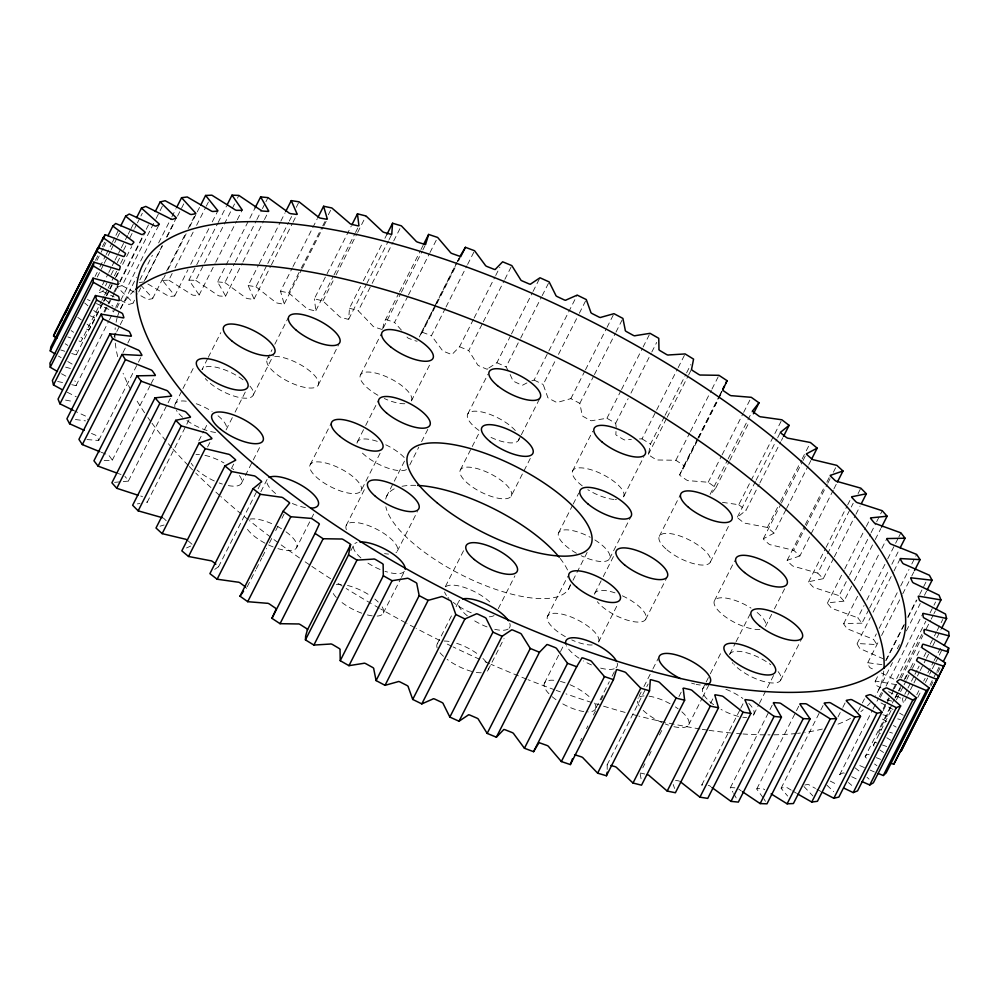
<?xml version="1.0" encoding="UTF-8"?>
<svg xmlns="http://www.w3.org/2000/svg" width="999" height="999" viewBox="0 0 999 999"><rect width="100%" height="100%" fill="white"/><g stroke="black" fill="none" stroke-linecap="round" stroke-linejoin="round"><path stroke-width="0.75" stroke-dasharray="5 3.75" d="M616.008 431.456L615.871 434.128A1.998 0.724 26.9 0 0 616.945 435.601L623.289 439.373A1.998 0.724 26.9 0 0 625.636 439.91L631.368 439.373M664.372 416.67L650.474 444.068L648.526 453.983A1.998 0.724 26.9 0 0 649.4 455.407L655.506 459.315A1.998 0.724 26.9 0 0 657.941 459.99L675.861 460.264L683.965 465.621L679.894 474.513A1.998 0.724 26.9 0 0 680.544 475.874L686.375 479.882A1.998 0.724 26.9 0 0 688.873 480.681L708.191 482.267L715.883 487.762L710.589 494.617M360.589 286.263L349.475 308.192L348.713 318.631A1.998 0.724 26.9 0 1 347.577 319.168L341.183 317.407A1.998 0.724 26.9 0 1 338.861 315.946L322.902 300.924L314.36 298.776L351.211 226.161M382.654 328.846L384.003 322.615L398.751 293.356M71.716 353.484L74.475 354.37A1.998 0.724 26.9 0 0 76.448 354.495L77.123 351.823A1.998 0.724 26.9 0 0 75.512 350.262M891.27 706.156L878.783 732.13A1.998 0.724 26.9 0 0 880.394 733.691M95.467 260.339L98.239 254.857M102.41 246.641L105.195 241.159M96.94 260.477L100.412 253.634M101.111 252.26L103.197 248.152M103.884 246.778L105.969 242.67M95.055 276.473L97.14 272.365M99.912 266.883L105.482 255.919M106.169 254.545L111.738 243.594M112.425 242.22L115.21 236.738M115.909 235.364L118.681 229.882M97.278 277.06L103.534 264.723M104.221 263.349L110.477 251.024M111.176 249.65L113.961 244.168M114.648 242.807L116.733 238.686M117.432 237.325L119.518 233.204M101.823 286.214L98.339 293.069L102.685 291.371L104.77 287.262M102.51 284.84L108.079 273.888M108.766 272.515L111.551 267.033M112.25 265.659L114.336 261.551M115.022 260.177L117.807 254.708M118.506 253.334L120.592 249.226M121.279 247.852L124.763 240.996M125.449 239.635L127.535 235.514M128.234 234.153L130.32 230.045M131.019 228.671L134.49 221.815M105.457 285.889L106.856 283.154M111.026 274.925L113.799 269.443M117.283 262.6L120.055 257.118M123.539 250.262L126.311 244.78M129.795 237.937L133.966 229.708M134.653 228.346L136.738 224.226M137.437 222.864L140.222 217.382M140.909 216.009L142.308 213.274M79.033 340.971A1.998 0.724 26.9 0 0 81.144 341.233L101.174 301.86M101.861 300.487L103.946 296.378M104.645 295.005L107.43 289.523M108.117 288.149L113.686 277.198M114.373 275.824L117.158 270.342M120.629 263.486L124.113 256.643M76.448 354.495L102.872 302.435M103.559 301.061L105.644 296.953M106.344 295.579L109.128 290.097M109.815 288.723L111.9 284.615M115.385 277.772L119.555 269.543M86.626 329.108A1.998 0.724 26.9 0 0 88.861 329.495L90.684 327.422L103.197 302.759M103.896 301.386L105.981 297.277M106.681 295.904L109.453 290.422M110.152 289.061L112.238 284.94M116.408 276.723L118.494 272.615M122.665 264.398L131.706 246.578M104.008 311.638L107.492 304.795M108.179 303.421L109.578 300.674M113.749 292.457L117.919 284.24M120.554 300.237L126.935 303.521A1.998 0.724 26.9 0 0 129.42 304.295L132.879 303.221A1.998 0.724 26.9 0 0 132.255 301.86L117.033 286.888L119.118 282.779M119.818 281.406L142.757 236.201M146.229 229.345L149.713 222.49M104.708 312.15L108.179 305.294M108.879 303.921L111.663 298.439M112.35 297.078L114.435 292.957M115.135 291.596L119.306 283.366M119.992 282.005L145.017 232.68M117.033 286.888L122.065 285.664L155.432 219.905M156.119 218.531L162.375 206.194M76.074 385.527L108.916 320.791M109.44 319.755L115.172 308.466M115.697 307.43L119.181 300.574M116.895 307.842L159.303 224.263M120.417 309.028L136.401 277.51M139.86 279.92L152.372 255.257M158.629 242.919L171.141 218.257M171.84 216.895L176.011 208.666M114.011 336.988L116.096 332.879M116.796 331.518L119.58 326.036M120.267 324.663L123.751 317.807M133.142 302.934L134.528 300.187M138.699 291.97L140.784 287.862M144.256 281.006L162.338 245.379M166.496 237.163L176.236 217.982M145.542 279.183L162.225 246.291M167.095 236.701L174.738 221.628M177.522 216.146L183.779 203.821M123.002 352.547L127.173 344.33M127.86 342.957L129.945 338.848M152.697 298.476L163.811 276.548M166.596 271.066L185.364 234.078M188.149 228.596L195.792 213.524M147.864 283.978L167.333 295.429A1.998 0.724 26.9 0 0 169.892 296.428L174.313 296.066A1.998 0.724 26.9 0 0 174.138 294.867L162.5 280.394L165.285 274.925M168.057 269.443L186.139 233.816M189.61 226.96L196.566 213.262M197.253 211.888L200.037 206.406M162.5 280.394L168.781 280.145L172.265 273.301M175.037 267.819L193.806 230.819M196.591 225.337L205.632 207.53M206.318 206.156L208.404 202.048M98.801 440.272L137.725 363.549M138.424 362.175L141.209 356.693M174.725 295.866L187.937 269.83M190.709 264.348L209.478 227.36M212.263 221.878L217.819 210.914M168.781 280.145L191.159 294.181A1.998 0.724 26.9 0 0 193.731 295.279L198.576 295.279A1.998 0.724 26.9 0 0 198.626 294.181L188.923 280.132L217.42 223.951M218.119 222.577L226.461 206.144M188.923 280.132L195.767 280.369L234.703 203.646M237.475 198.164L238.873 195.417M112.25 460.264L150.474 384.902M151.174 383.541L155.345 375.312M199.063 295.13L215.047 263.624M215.747 262.25L236.601 221.141M237.3 219.78L242.158 210.19M195.767 280.369L217.17 294.83A1.998 0.724 26.9 0 0 219.73 296.016L224.975 296.378A1.998 0.724 26.9 0 0 225.25 295.379L217.545 281.855L255.082 207.867M217.545 281.855L224.9 282.58L234.64 263.399M235.327 262.025L256.181 220.929M256.88 219.555L261.75 209.965M262.437 208.591L265.222 203.109M265.921 201.748L268.007 197.627M128.471 480.881L167.395 404.145M168.094 402.784L171.566 395.929M225.524 296.278L242.208 263.399M242.907 262.025L263.761 220.916M264.448 219.555L268.619 211.326M175.312 403.646L182.268 389.947M182.954 388.574L194.78 365.284M207.592 358.666L202.035 369.63A28.584 10.29 26.9 0 1 218.868 367.919A28.584 10.29 26.9 0 1 244.792 381.181M208.292 357.292L220.804 332.63M224.9 282.58L245.167 297.352A1.998 0.724 26.9 0 0 247.69 298.626L253.296 299.35A1.998 0.724 26.9 0 0 253.783 298.451L248.152 285.552L258.579 265.01M259.278 263.636L280.132 222.527M280.831 221.154L285.002 212.937M248.152 285.552L255.956 286.775L267.083 264.847M267.782 263.474L288.636 222.365M289.323 221.004L292.108 215.522M296.278 207.305L299.063 201.823M147.19 502.285L190.459 417.008M254.096 298.976L270.779 266.084M271.466 264.723L292.32 223.614M293.019 222.24L297.19 214.023M198.838 440.859L203.709 431.268M204.395 429.895L207.18 424.413M255.956 286.775L274.925 301.735A1.998 0.724 26.9 0 0 277.41 303.084L283.316 304.158A1.998 0.724 26.9 0 0 284.028 303.384L280.507 291.209L292.332 267.919M293.019 266.546L317.345 218.594M207.605 446.978L211.776 438.761M280.507 291.209L288.711 292.894L300.524 269.605M301.223 268.232L322.078 227.135M322.777 225.762L324.862 221.653M328.334 214.797L331.805 207.942M284.253 303.871L301.636 269.618M302.335 268.256L323.189 227.148M323.876 225.774L327.36 218.931M232.317 417.632L226.061 429.97A28.584 10.29 26.9 0 0 216.271 414.398M235.09 412.15L246.915 388.861M267.158 359.328L272.028 349.737M274.8 344.255L288.012 318.219M253.222 395.08L273.376 355.344M231.443 468.543L234.228 463.061M315.896 310.589L333.279 276.336M333.978 274.975L354.832 233.866M355.519 232.492L359.003 225.649M322.902 300.924L335.414 276.261M336.101 274.887L356.955 233.778M357.654 232.417L365.996 215.971M241.408 483.329L260.177 446.341M363.374 280.781L382.142 243.793M384.915 238.311L387 234.203M218.531 566.808L260.24 484.602M260.864 491.72L267.12 479.395A28.584 10.29 26.9 0 0 276.423 494.18M348.776 319.068L366.158 284.815M366.845 283.454L388.399 240.971M389.098 239.598L391.87 234.128M318.206 385.065L338.374 345.329M382.155 329.395A1.998 0.724 26.9 0 1 381.331 329.245L374.75 327.173A1.998 0.724 26.9 0 1 372.54 325.649L358.266 310.789L371.478 284.752M372.165 283.379L393.019 242.27M393.718 240.909L401.361 225.836M247.203 586.788L255.544 570.342M256.243 568.968L261.8 558.016M262.5 556.643L266.671 548.426M269.455 542.944L272.927 536.088M275.712 530.606L279.183 523.763M281.968 518.281L284.053 514.16M310.252 464.547L331.106 423.451M399.45 291.983L420.304 250.874M421.004 249.5L423.089 245.392M383.329 327.884L400.711 293.619M401.398 292.257L422.252 251.149M422.952 249.775L425.037 245.667M360.489 374.875L381.343 333.766M401.398 330.12L394.543 322.402L407.754 296.366M408.454 294.992L429.308 253.896M429.995 252.522L437.649 237.45M277.922 548.601A28.584 10.29 26.9 0 0 296.628 547.614L314.011 513.361M357.33 441.933L364.972 426.86M365.671 425.499L378.184 400.836M435.314 304.957L420.017 335.102L422.327 332.267L436.238 304.87M436.001 303.584L456.855 262.475M457.554 261.114L458.941 258.366M419.305 336.938L456.843 262.937M457.542 261.576L460.314 256.094M436.925 303.496L455.694 266.508M458.479 261.026L459.865 258.279M473.439 319.355L459.54 346.753L452.447 354.033A1.998 0.724 26.9 0 1 450.761 354.17L443.993 351.498A1.998 0.724 26.9 0 1 442.033 349.937L431.456 335.689L445.367 308.291M446.053 306.918L466.908 265.809M467.607 264.448L474.562 250.737M360.989 490.896A28.584 10.29 26.9 0 0 327.547 463.486A28.584 10.29 26.9 0 0 318.331 478.796A28.584 10.29 26.9 0 0 360.989 490.896L381.843 449.787M346.253 525.374L365.709 487.012M411.401 400.911L430.169 363.911M350.924 550.536L353.696 545.067M474.138 317.982L494.992 276.873M495.691 275.512L499.862 267.282M386.376 496.815L404.807 460.502M409.752 464.972L418.793 447.152M421.578 441.67L428.521 427.972M487.762 368.831A1.998 0.724 26.9 0 1 485.914 368.818L479.133 365.896A1.998 0.724 26.9 0 1 477.322 364.323L468.731 350.549L482.629 323.152M483.329 321.778L504.183 280.669M504.87 279.308L511.825 265.597M397.29 551.148L417.445 511.413M467.832 413.886L487.999 374.15M488.836 368.007L496.89 362.724L510.789 335.327M511.488 333.953L532.342 292.844M533.029 291.471L539.984 277.772M508.216 370.592L506.068 366.87L519.967 339.46M520.666 338.099L541.52 296.99M542.207 295.617L549.163 281.918M383.341 612.986L400.724 578.733M401.411 577.36L404.895 570.504A28.584 10.29 26.9 0 1 384.927 571.278M460.414 469.805L471.54 447.877M472.24 446.516L479.183 432.817M531.843 380.806L534.09 380.057L577.185 295.105M616.233 427.447L615.671 423.264L606.93 418.281L592.207 420.616A1.998 0.724 26.9 0 1 589.959 420.204L583.428 416.608A1.998 0.724 26.9 0 1 582.155 415.084L579.82 403.371L570.866 398.626L557.917 402.247A1.998 0.724 26.9 0 1 555.781 401.973L549.125 398.576A1.998 0.724 26.9 0 1 547.652 397.015L543.194 384.515L555.706 359.852M558.478 354.37L578.646 314.635M579.333 313.274L586.288 299.563M518.581 440.197L520.666 436.088M521.366 434.715L539.435 399.088M445.442 586.438L464.21 549.438M511.151 496.141A28.584 10.29 26.9 0 0 477.709 468.743A28.584 10.29 26.9 0 0 468.494 484.04A28.584 10.29 26.9 0 0 511.151 496.141L531.306 456.418M437.312 643.756L452.609 613.611M456.081 606.755L458.866 601.273M570.866 398.626L584.765 371.216M585.464 369.855L606.318 328.746M607.017 327.372L613.96 313.674M579.82 403.371L593.718 375.961M594.417 374.588L615.272 333.491M615.958 332.118L622.914 318.419M498.264 608.666L514.947 575.786M572.564 470.966L592.719 431.231M606.93 418.281L620.841 390.871M621.528 389.51L642.382 348.401M643.081 347.028L650.037 333.329M488.061 670.067L504.058 638.548M558.616 532.804L572.514 505.394M573.214 504.033L578.771 493.069M615.671 423.264L628.184 398.601M630.956 393.119L651.123 353.384M651.81 352.023L656.68 342.432M547.539 616.246L567.694 576.51M639.472 438.911L642.02 438.873L655.918 411.476M656.618 410.102L677.472 369.006M678.171 367.632L685.114 353.933M568.481 589.198L572.302 581.655M573.001 580.282L587.599 551.51M623.751 496.416L643.905 456.68M665.072 415.297L685.926 374.2M686.613 372.827L690.784 364.598M648.363 454.32L666.595 418.356M667.132 417.32L688.149 375.886M688.673 374.85L691.62 369.031M544.505 683.041L559.802 652.896M560.489 651.535L563.973 644.68M609.652 558.578L630.506 517.47M594.917 593.056L602.559 577.984M603.259 576.61L615.771 551.947M675.861 460.264L689.76 432.854M690.459 431.493L711.313 390.384M712 389.011L718.955 375.312M683.965 465.621L697.165 439.597M697.864 438.224L718.718 397.115M719.417 395.741L721.503 391.633M679.645 474.8L697.714 439.173M698.413 437.799L719.268 396.703M719.954 395.329L722.739 389.847M682.954 469.118L721.877 392.382M598.576 642.02L617.345 605.019M659.278 536.338L680.132 495.242M708.191 482.267L721.403 456.231M722.09 454.857L742.944 413.761M743.643 412.387L751.285 397.315M596.103 707.704L609.315 681.668M612.1 676.186L615.571 669.342M580.219 740.996L581.605 738.261M586.475 728.671L587.862 725.923M593.431 714.972L595.516 710.851M601.073 699.899L603.159 695.791M645.641 619.405L666.495 578.296M710.089 494.43L727.459 460.177M728.159 458.803L752.484 410.839M715.883 487.762L729.095 461.725M729.794 460.352L749.25 421.99M639.085 696.141L641.171 692.032M643.943 686.55L652.285 670.104M652.984 668.743L658.541 657.779M722.452 502.347L738.773 504.72L781.867 419.78M607.13 764.872L646.053 688.149M646.753 686.775L648.139 684.04M710.326 562.087L729.095 525.087M737.374 517.145L755.444 481.518M756.143 480.144L776.997 439.048M777.697 437.674L780.469 432.192M785.888 509.79L774.075 533.091L767.369 527.472L745.691 523.301A1.998 0.724 26.9 0 1 743.131 522.29L737.986 518.156A1.998 0.724 26.9 0 1 737.774 516.945L746.003 510.302L759.203 484.265M759.902 482.904L780.756 441.795M781.455 440.422L782.841 437.687M714.497 600.611L734.652 560.876M642.782 767.881L644.867 763.76M649.038 755.544L651.123 751.435M659.465 734.989L662.25 729.507M678.933 696.628L683.104 688.411M767.369 527.472L779.882 502.809M780.569 501.436L801.423 460.327M802.122 458.966L805.594 452.11M806.293 450.736L810.464 442.52M763.386 538.673L780.768 504.42M781.455 503.059L802.309 461.95M803.009 460.576L806.48 453.721M786.588 508.429L808.129 465.946M808.828 464.585L810.913 460.464M702.684 688.873L705.456 683.391M706.156 682.03L709.627 675.174M710.326 673.801L721.453 651.885M688.748 724.625L701.947 698.588M702.647 697.227L709.602 683.516M729.844 653.983L735.401 643.031M736.101 641.658L750.699 612.887M710.576 703.346L713.348 697.864M787.224 560.239L804.607 525.986M805.294 524.612L824.063 487.624M826.847 482.142L830.319 475.287M833.253 490.172L799.887 555.943L793.755 550.324L805.569 527.022M806.268 525.661L827.122 484.552M827.821 483.179L830.594 477.697M833.378 472.227L836.85 465.372M833.953 488.798L836.737 483.316M771.665 614.323L765.409 626.648A28.584 10.29 26.9 0 0 755.207 610.976M774.437 608.841L786.263 585.539M701.81 784.977L740.047 709.615M740.734 708.254L744.218 701.398M808.541 581.992L825.386 548.776M826.086 547.402L846.94 506.306M847.639 504.932L851.81 496.715M833.69 558.141L823.263 578.683L817.744 573.114L853.196 503.234M858.066 493.643L860.838 488.161M753.87 714.322L758.728 704.732M759.427 703.358L774.725 673.214M834.377 556.768L855.231 515.659M855.931 514.285L860.102 506.068M780.594 680.294L801.448 639.198M730.381 787.674L773.476 702.722M827.434 603.071L844.118 570.192M844.804 568.818L865.658 527.709M866.358 526.348L870.529 518.119M851.648 586.088L843.993 601.161L839.148 595.666L848.875 576.485M849.575 575.112L870.429 534.003M871.128 532.642L875.986 523.039M876.685 521.678L882.242 510.714M854.42 580.606L874.587 540.871M875.274 539.497L880.843 528.533M756.842 788.81L795.766 712.087M796.465 710.714L799.937 703.87M843.656 623.688L857.554 596.278M860.339 590.796L879.108 553.808M881.892 548.326L886.75 538.736M868.905 609.477L861.95 623.176L857.804 617.807L864.06 605.481M866.832 599.999L887 560.264M887.686 558.891L898.113 538.336M898.813 536.962L900.898 532.854M869.605 608.104L889.06 569.742M891.845 564.26L899.487 549.188M781.181 788.086L820.104 711.35M820.803 709.989L824.275 703.134M857.105 643.681L870.304 617.644M873.089 612.162L893.243 572.427M893.943 571.053L900.199 558.728M883.753 659.003L861.737 649.362A1.998 0.724 26.9 0 1 859.427 647.889L857.179 644.118A1.998 0.724 26.9 0 1 858.278 643.568L876.985 644.58L873.563 639.372L876.348 633.89M879.12 628.408L897.889 591.42M900.673 585.938L909.015 569.492M911.8 564.01L916.657 554.42M837.961 716.97L842.132 708.753M842.831 707.379L846.303 700.524M867.656 662.886L879.07 640.459M881.568 635.489L902.01 595.242M902.709 593.881L911.051 577.434M911.737 576.061L913.823 571.952M858.216 711.138L861.687 704.295M862.387 702.921L864.472 698.813M875.249 681.193L878.733 674.337M885.676 660.639L903.758 625.012M907.929 616.795L916.27 600.349M904.395 624.575L886.313 660.202L888.311 663.948M907.866 617.719L916.907 599.912M919.679 594.43L925.936 582.105M897.327 648.751L899.412 644.642M906.355 630.943L920.266 603.533M924.437 595.317L926.523 591.208M878.583 689.972L892.494 662.574M839.697 774.737L872.364 710.339M873.064 708.978L878.62 698.014M879.32 696.64L881.405 692.532M880.344 697.389L882.604 692.944M886.076 686.088L922.926 613.473M896.652 678.758L925.848 621.203M930.019 612.986L935.588 602.022M883.166 708.778L886.65 701.922M887.337 700.561L888.735 697.814M892.906 689.597L897.077 681.38M883.166 710.651L890.821 695.579M891.508 694.205L893.593 690.097M894.292 688.736L896.378 684.615M899.849 677.772L924.187 629.807M901.323 678.021L922.876 635.551M926.348 628.696L930.519 620.479M931.218 619.105L933.303 614.997M933.99 613.623L935.389 610.889M866.458 758.041A1.998 0.724 26.9 0 1 865.209 756.53L891.632 704.457M892.319 703.096L894.405 698.988M895.104 697.614L897.889 692.132M898.576 690.759L900.661 686.65M904.145 679.795L906.917 674.325M895.441 697.939L898.213 692.457M898.913 691.083L900.299 688.348M905.169 678.758L907.254 674.65M910.726 667.794L914.21 660.938M916.982 655.469L921.852 645.878M874.088 746.103A1.998 0.724 26.9 0 1 873.501 745.104L892.269 708.104M896.44 699.887L899.912 693.031M900.611 691.658L903.396 686.188M904.083 684.814L906.168 680.706M906.867 679.332L908.953 675.224M912.424 668.368L916.595 660.152M906.992 696.615L903.521 703.471L902.422 699L907.292 689.41M907.979 688.036L910.763 682.554M911.463 681.193L914.235 675.711M914.934 674.337L917.02 670.229M917.719 668.855L919.105 666.121M923.975 656.53L926.061 652.409M930.231 644.193L933.703 637.337M934.402 635.976L936.488 631.868M937.174 630.494L942.744 619.53M907.691 695.242L909.777 691.133M910.476 689.76L913.248 684.29M913.948 682.916L916.732 677.434M917.419 676.061L919.505 671.952M920.204 670.579L925.761 659.615M926.46 658.254L928.546 654.145M932.716 645.916L936.188 639.073M936.887 637.699L941.058 629.482M916.782 694.755L918.868 690.646M923.725 681.056L925.124 678.321M927.896 672.839L933.466 661.875M934.152 660.501L941.807 645.429M917.769 697.539L921.24 690.684M925.411 682.467L928.895 675.611M929.582 674.25L931.667 670.129M932.367 668.768L935.151 663.286M935.838 661.912L938.623 656.43M939.322 655.057L942.094 649.587M929.957 685.077L933.441 678.221M934.127 676.847L936.213 672.739M936.912 671.365L938.998 667.257M930.843 686.138L932.929 682.03M937.799 672.439L940.583 666.957M873.501 745.104L874.749 742.719A1.998 0.724 26.9 0 1 876.872 742.981M865.209 756.53L867.045 754.445A1.998 0.724 26.9 0 1 869.267 754.844M214.723 569.38L218.132 567.007A1.998 0.724 26.9 0 0 217.919 565.796M774.075 533.091L763.86 538.523A1.998 0.724 26.9 0 0 763.848 539.647L768.593 543.793A1.998 0.724 26.9 0 0 771.153 544.917L793.755 550.324M526.96 382.917L523.014 384.94A1.998 0.724 26.9 0 1 521.016 384.802L514.26 381.618A1.998 0.724 26.9 0 1 512.624 380.057L509.552 373.201M186.513 547.964L190.659 546.066M799.887 555.943L787.761 560.139A1.998 0.724 26.9 0 0 787.537 561.151L791.832 565.284A1.998 0.724 26.9 0 0 794.392 566.495L817.744 573.114M160.027 526.186L164.073 524.999M823.263 578.683L809.315 581.605A1.998 0.724 26.9 0 0 808.853 582.517L812.686 586.6A1.998 0.724 26.9 0 0 815.209 587.899L839.148 595.666M804.869 785.002L807.504 784.515A1.998 0.724 26.9 0 1 810.027 785.401L815.471 788.436M137.338 503.896L139.985 503.459M114.573 482.355L127.56 481.181A1.998 0.724 26.9 0 0 128.234 480.382L124.912 476.373M843.993 601.161L828.346 602.772A1.998 0.724 26.9 0 0 827.671 603.571L830.993 607.579A1.998 0.724 26.9 0 0 833.466 608.953L857.804 617.807M144.156 281.918L138.474 282.655L151.96 297.427A1.998 0.724 26.9 0 1 152.36 298.713L148.401 299.438A1.998 0.724 26.9 0 1 145.866 298.551L139.061 294.767M861.95 623.176L844.704 623.488A1.998 0.724 26.9 0 0 843.818 624.163L846.615 628.059A1.998 0.724 26.9 0 0 849.013 629.495L873.563 639.372M104.146 460.402L111.201 460.464A1.998 0.724 26.9 0 0 112.088 459.79L109.291 455.894A1.998 0.724 26.9 0 0 106.893 454.458L101.236 452.26M734.864 787.836L730.931 787.574A1.998 0.724 26.9 0 0 730.656 788.573L732.954 792.307M86.963 439.56L97.627 440.384A1.998 0.724 26.9 0 0 98.726 439.835L96.478 436.063A1.998 0.724 26.9 0 0 94.168 434.59L91.334 433.379M75.412 419.505L85.514 420.866M881.93 664.647L868.955 662.886A1.998 0.724 26.9 0 0 867.656 663.299L869.342 666.895A1.998 0.724 26.9 0 0 871.54 668.418L875.773 670.391M896.34 684.665L876.647 681.281A1.998 0.724 26.9 0 0 875.161 681.568L876.273 684.964A1.998 0.724 26.9 0 0 878.346 686.513L880.906 687.811M675.536 780.331L678.496 780.868A1.998 0.724 26.9 0 1 679.407 781.143M57.655 381.481L63.149 382.654M65.559 400.099L73.164 401.536M644.78 774.025L641.071 773.176A1.998 0.724 26.9 0 0 640.334 773.114M71.728 384.665L74.588 385.339A1.998 0.724 26.9 0 0 76.249 385.189L75.737 382.005A1.998 0.724 26.9 0 0 74.713 380.919M887.025 699.949L892.744 701.298M897.689 718.88L900.449 719.53M65.597 367.132L71.516 368.781M882.916 714.747L888.823 716.408M349.475 308.192L358.266 310.789M60.702 349.95L64.835 351.273M889.697 732.23L892.444 733.116M385.552 319.38L394.543 322.402M118.257 473.538L121.041 474.513M67.82 336.925L70.617 337.937M882.479 745.004L886.687 746.515M422.327 332.267L431.456 335.689M876.348 757.667L880.594 759.365M459.54 346.753L468.731 350.549M87.437 299.538L90.01 300.674M90.11 315.759L95.779 318.231M864.372 767.582L858.703 765.097A1.998 0.724 26.9 0 0 857.766 764.66M870.042 770.054L874.3 771.915M496.89 362.724L506.068 366.87M881.43 673.026L895.966 680.132M73.064 410.264L84.366 415.534A1.998 0.724 26.9 0 1 86.563 417.058L87.687 419.455M102.685 291.371L114.186 296.953M96.453 303.546L110.664 310.302A1.998 0.724 26.9 0 0 111.588 310.776M851.697 776.722L856.867 779.183M534.09 380.057L543.194 384.515M888.586 691.683L902.422 699M67.308 392.27L76.274 396.79M122.065 285.664L137.7 294.006M830.244 781.093L837.899 785.027M893.069 709.477L882.105 703.508A1.998 0.724 26.9 0 1 880.169 701.947M61.463 373.726L66.945 376.71M816.845 789.185L820.928 791.458M899.6 713.136L903.233 715.259M886.787 721.615L882.791 719.28A1.998 0.724 26.9 0 1 881.892 718.781M893.456 725.524L896.128 727.097M58.441 356.081L61.114 357.642M67.782 361.551L73.114 364.672M791.208 790.109L788.573 788.523A1.998 0.724 26.9 0 0 786.013 787.524L781.593 787.886A1.998 0.724 26.9 0 0 781.767 789.085L787.624 796.028M792.532 790.896L796.503 793.268M642.02 438.873L650.474 444.068M886.825 737.749L890.683 740.184M65.222 343.768L67.795 345.392M879.857 749.987L883.541 752.497M71.141 330.619L73.589 332.292M738.736 789.123L741.158 790.808M874.587 764.01L876.922 765.721M77.822 317.382L81.306 319.93M87.125 324.2L89.448 325.911A1.998 0.724 26.9 0 1 90.684 327.422M738.773 504.72L746.003 510.302M855.019 767.806L859.802 771.603M93.706 310.452L98.489 314.248M288.711 292.894L306.243 307.942A1.998 0.724 26.9 0 0 308.654 309.365L314.835 310.776A1.998 0.724 26.9 0 0 315.759 310.127L314.36 298.776M866.982 777.297L869.105 779.133M84.665 302.972L87.862 305.731M848.438 782.517L851.747 785.389M105.257 299.525L112.987 306.206M188.262 540.983L192.058 544.305M826.985 785.264L833.678 791.62M166.221 520.729L164.073 518.656A1.998 0.724 26.9 0 0 163.312 518.094M803.945 786.525L812.899 795.941M763.049 797.664L757.279 789.772A1.998 0.724 26.9 0 1 757.317 788.673L762.175 788.661A1.998 0.724 26.9 0 1 764.747 789.772M763.873 798.788L765.421 801.31M733.716 793.556L737.175 799.687M673.226 784.515L674.587 788.461M640.147 773.825L641.52 781.218M607.192 769.417L607.192 765.321A1.998 0.724 26.9 0 1 608.316 764.784M708.216 785.326A1.998 0.724 26.9 0 1 710.739 786.6M702.122 785.501A1.998 0.724 26.9 0 1 702.609 784.602M246.516 588.161A1.998 0.724 26.9 0 1 246.191 588.399M147.04 501.436A1.998 0.724 26.9 0 1 146.591 502.347M140.697 496.053A1.998 0.724 26.9 0 1 142.507 496.765M80.969 337.3A1.998 0.724 26.9 0 1 82.405 338.848M113.087 310.964A1.998 0.724 26.9 0 1 112.475 311.014M407.018 337.013A1.998 0.724 26.9 0 0 409.115 338.561L415.809 340.934A1.998 0.724 26.9 0 0 417.22 341.046M879.445 729.457A1.998 0.724 26.9 0 1 881.418 729.582M844.305 773.176A1.998 0.724 26.9 0 0 842.819 772.989L839.884 774.412A1.998 0.724 26.9 0 0 840.708 775.836M570.204 584.902A102.148 36.776 26.9 0 1 478.683 582.842A102.148 36.776 26.9 0 1 385.839 506.743M385.701 499.05A102.148 36.776 26.9 0 1 395.117 488.449M402.048 486.301A102.148 36.776 26.9 0 1 416.171 485.364M560.127 558.391A102.148 36.776 26.9 0 1 568.156 571.366M487.687 670.591A28.584 10.29 26.9 0 1 487.2 671.066M481.281 672.764A28.584 10.29 26.9 0 1 474.8 672.115M471.828 671.44A28.584 10.29 26.9 0 1 447.115 659.328M443.506 656.343A28.584 10.29 26.9 0 1 439.772 652.422M437.15 647.939A28.584 10.29 26.9 0 1 439.423 641.957M444.093 641.058A28.584 10.29 26.9 0 1 450.586 641.695M456.668 643.294A28.584 10.29 26.9 0 1 479.545 655.481M482.929 658.466A28.584 10.29 26.9 0 1 486.95 663.274M488.598 668.169A28.584 10.29 26.9 0 1 488.349 669.48M494.03 615.571A28.584 10.29 26.9 0 1 487.512 616.82M471.266 612.812A28.584 10.29 26.9 0 1 453.234 602.372M448.876 598.401A28.584 10.29 26.9 0 1 447.989 597.427M446.466 595.516A28.584 10.29 26.9 0 1 444.58 591.982M445.616 586.8A28.584 10.29 26.9 0 1 467.345 588.498A28.584 10.29 26.9 0 1 492.257 604.532M592.182 644.967A28.584 10.29 26.9 0 1 571.765 639.922M565.372 636.688A28.584 10.29 26.9 0 1 548.151 615.347A28.584 10.29 26.9 0 1 579.695 620.991A28.584 10.29 26.9 0 1 598.239 642.569M622.389 595.816A28.584 10.29 26.9 0 1 641.907 621.728A28.584 10.29 26.9 0 1 597.34 601.71M594.455 594.268A28.584 10.29 26.9 0 1 615.896 593.169M594.867 539.935A28.584 10.29 26.9 0 1 609.115 559.39A28.584 10.29 26.9 0 1 581.218 555.731M576.448 553.246A28.584 10.29 26.9 0 1 559.153 531.992A28.584 10.29 26.9 0 1 590.247 537.275M406.443 469.605A28.584 10.29 26.9 0 1 384.003 466.658A28.584 10.29 26.9 0 1 360.302 450.786M356.968 443.194A28.584 10.29 26.9 0 1 377.659 441.483M385.764 444.792A28.584 10.29 26.9 0 1 404.545 457.892M346.378 529.682A28.584 10.29 26.9 0 1 373.876 527.847A28.584 10.29 26.9 0 1 395.991 552.647M388.549 554.083A28.584 10.29 26.9 0 1 384.553 553.596M286.026 531.83A28.584 10.29 26.9 0 1 296.628 547.614M273.114 546.915A28.584 10.29 26.9 0 1 268.232 544.792M265.022 543.181A28.584 10.29 26.9 0 1 246.091 527.035M249.912 519.143A28.584 10.29 26.9 0 1 272.352 523.926M277.173 526.298A28.584 10.29 26.9 0 1 281.793 528.958M382.142 606.855A28.584 10.29 26.9 0 1 376.061 616.121M372.29 615.871A28.584 10.29 26.9 0 1 366.496 614.685M361.775 613.199A28.584 10.29 26.9 0 1 339.398 600.436M336.301 597.464A28.584 10.29 26.9 0 1 332.143 591.083M336.326 584.715A28.584 10.29 26.9 0 1 341.883 584.502M347.477 585.451A28.584 10.29 26.9 0 1 370.966 596.141M374.9 599.088A28.584 10.29 26.9 0 1 378.246 602.072M595.666 708.478A28.584 10.29 26.9 0 1 587.687 711.912M583.828 711.575A28.584 10.29 26.9 0 1 560.389 702.522M556.043 699.7A28.584 10.29 26.9 0 1 552.197 696.74M548.975 693.756A28.584 10.29 26.9 0 1 556.093 680.544M560.439 681.43A28.584 10.29 26.9 0 1 565.122 682.841M569.979 684.715A28.584 10.29 26.9 0 1 590.946 698.363M594.617 703.096A28.584 10.29 26.9 0 1 595.829 707.841M681.842 711.825A28.584 10.29 26.9 0 1 673.114 726.473M668.443 725.112A28.584 10.29 26.9 0 1 665.222 723.925M661.975 722.564A28.584 10.29 26.9 0 1 642.482 709.702M639.26 705.856A28.584 10.29 26.9 0 1 637.462 699.487M638.024 698.326A28.584 10.29 26.9 0 1 638.448 697.826M639.61 696.977A28.584 10.29 26.9 0 1 644.068 695.916M649.013 696.191A28.584 10.29 26.9 0 1 670.866 704.17M675.374 706.917A28.584 10.29 26.9 0 1 678.146 708.853M748.763 703.408A28.584 10.29 26.9 0 1 752.047 716.283M746.578 717.457A28.584 10.29 26.9 0 1 742.819 717.207M738.536 716.408A28.584 10.29 26.9 0 1 721.016 709.402M713.686 704.745A28.584 10.29 26.9 0 1 704.495 686.925M725.861 689.26A28.584 10.29 26.9 0 1 742.856 698.451M778.134 671.64A28.584 10.29 26.9 0 1 768.743 682.604A28.584 10.29 26.9 0 1 734.003 664.597M733.104 663.611A28.584 10.29 26.9 0 1 732.304 662.649M729.557 654.57A28.584 10.29 26.9 0 1 770.803 664.735M759.902 629.407A28.584 10.29 26.9 0 1 725.137 616.62A28.584 10.29 26.9 0 1 717.519 598.364A28.584 10.29 26.9 0 1 751.011 608.091M582.255 485.851A28.584 10.29 26.9 0 1 576.435 468.219A28.584 10.29 26.9 0 1 610.426 478.933A28.584 10.29 26.9 0 1 621.927 498.364M616.458 499.55A28.584 10.29 26.9 0 1 615.272 499.525M614.023 499.45A28.584 10.29 26.9 0 1 587.837 489.697M519.13 438.311A28.584 10.29 26.9 0 1 487.924 435.901M478.958 430.432A28.584 10.29 26.9 0 1 475.199 411.176A28.584 10.29 26.9 0 1 515.322 430.569M377.909 395.254A28.584 10.29 26.9 0 1 361.139 374.001A28.584 10.29 26.9 0 1 392.944 379.945A28.584 10.29 26.9 0 1 411.039 401.448M404.82 403.733A28.584 10.29 26.9 0 1 384.29 398.514M274.663 356.343A28.584 10.29 26.9 0 1 317.033 378.708A28.584 10.29 26.9 0 1 290.896 382.754A28.584 10.29 26.9 0 1 269.792 357.093M249.95 386.126A28.584 10.29 26.9 0 1 240.796 397.752A28.584 10.29 26.9 0 1 205.307 378.584M215.559 432.467A28.584 10.29 26.9 0 1 186.438 420.204M182.63 417.232A28.584 10.29 26.9 0 1 177.772 412.312M177.048 411.376A28.584 10.29 26.9 0 1 176.436 410.452M174.925 407.03A28.584 10.29 26.9 0 1 174.8 406.268M174.775 405.544A28.584 10.29 26.9 0 1 187.163 401.348M196.254 403.733A28.584 10.29 26.9 0 1 212.113 411.501M239.41 475.524A28.584 10.29 26.9 0 1 226.96 485.302M222.365 484.065A28.584 10.29 26.9 0 1 219.168 482.967M214.298 480.944A28.584 10.29 26.9 0 1 197.04 470.005M193.232 466.071A28.584 10.29 26.9 0 1 191.296 463.274M195.991 454.545A28.584 10.29 26.9 0 1 199.45 454.508M204.932 455.332A28.584 10.29 26.9 0 1 223.988 462.962M232.492 468.643A28.584 10.29 26.9 0 1 233.716 469.642M870.329 702.684A424.275 152.735 26.9 0 1 867.444 705.806M863.186 709.74A424.275 152.735 26.9 0 1 860.888 711.6M850.511 718.381A424.275 152.735 26.9 0 1 834.814 725.324M822.314 729.045A424.275 152.735 26.9 0 1 804.832 732.429M800.374 733.029A424.275 152.735 26.9 0 1 797.614 733.353M796.228 733.503A424.275 152.735 26.9 0 1 767.969 734.877M765.072 734.864A424.275 152.735 26.9 0 1 743.031 733.978M741.583 733.878A424.275 152.735 26.9 0 1 734.29 733.278M731.33 733.004A424.275 152.735 26.9 0 1 708.716 730.281M707.267 730.069A424.275 152.735 26.9 0 1 701.423 729.183M699.949 728.945A424.275 152.735 26.9 0 1 666.832 722.702M665.371 722.389A424.275 152.735 26.9 0 1 638.761 716.058M637.262 715.671A424.275 152.735 26.9 0 1 631.218 714.085M625.149 712.437A424.275 152.735 26.9 0 1 602.072 705.719M600.624 705.269A424.275 152.735 26.9 0 1 593.319 702.984M591.845 702.522A424.275 152.735 26.9 0 1 566.033 693.88M560.427 691.895A424.275 152.735 26.9 0 1 556.218 690.371M554.807 689.859A424.275 152.735 26.9 0 1 527.971 679.682M526.548 679.12A424.275 152.735 26.9 0 1 491.033 664.323M489.61 663.698A424.275 152.735 26.9 0 1 482.505 660.551M479.67 659.278A424.275 152.735 26.9 0 1 453.084 646.915M451.748 646.266A424.275 152.735 26.9 0 1 445.092 643.031M439.785 640.421A424.275 152.735 26.9 0 1 416.034 628.296M414.735 627.609A424.275 152.735 26.9 0 1 406.893 623.451M405.594 622.752A424.275 152.735 26.9 0 1 380.706 608.978M379.345 608.204A424.275 152.735 26.9 0 1 372.615 604.333M371.278 603.546A424.275 152.735 26.9 0 1 346.154 588.486M342.245 586.063A424.275 152.735 26.9 0 1 337.075 582.817M330.657 578.733A424.275 152.735 26.9 0 1 310.527 565.496M309.29 564.66A424.275 152.735 26.9 0 1 303.147 560.464M299.5 557.942A424.275 152.735 26.9 0 1 279.258 543.518M278.022 542.607A424.275 152.735 26.9 0 1 271.89 538.049M270.679 537.137A424.275 152.735 26.9 0 1 249.413 520.641M248.264 519.717A424.275 152.735 26.9 0 1 242.595 515.109M241.483 514.185A424.275 152.735 26.9 0 1 220.729 496.453M219.618 495.467A424.275 152.735 26.9 0 1 215.235 491.52M210.939 487.574A424.275 152.735 26.9 0 1 195.742 473.051M192.595 469.905A424.275 152.735 26.9 0 1 189.273 466.521M188.174 465.397A424.275 152.735 26.9 0 1 172.627 448.613M171.653 447.515A424.275 152.735 26.9 0 1 166.895 441.97M165.959 440.871A424.275 152.735 26.9 0 1 151.723 422.852M150.799 421.578A424.275 152.735 26.9 0 1 147.178 416.533M144.58 412.762A424.275 152.735 26.9 0 1 135.976 399.2M130.807 389.935A424.275 152.735 26.9 0 1 123.102 373.301M117.682 356.631A424.275 152.735 26.9 0 1 115.222 342.395M114.947 338.311A424.275 152.735 26.9 0 1 115.247 327.859M116.109 322.19A424.275 152.735 26.9 0 1 117.083 318.082M117.457 316.745A424.275 152.735 26.9 0 1 134.703 290.222M883.753 671.141A424.275 152.735 26.9 0 1 875.286 695.991M700.311 685.002A28.584 10.29 26.9 0 1 696.141 684.34M694.667 684.003A28.584 10.29 26.9 0 1 691.583 683.141M305.469 507.604A28.584 10.29 26.9 0 1 291.408 503.071M380.082 569.467A28.584 10.29 26.9 0 1 366.084 561.9M360.951 557.966A28.584 10.29 26.9 0 1 357.005 542.469M509.777 623.401A28.584 10.29 26.9 0 1 509.228 628.121M508.179 629.02A28.584 10.29 26.9 0 1 493.381 628.958M487.062 626.922A28.584 10.29 26.9 0 1 472.814 619.742M467.382 615.859A28.584 10.29 26.9 0 1 459.727 600.274M617.22 663.161A28.584 10.29 26.9 0 1 615.596 668.069M614.21 668.768A28.584 10.29 26.9 0 1 599.487 667.794M591.483 664.922A28.584 10.29 26.9 0 1 583.478 660.951M578.995 658.179A28.584 10.29 26.9 0 1 566.396 645.666M666.945 549.812A28.584 10.29 26.9 0 0 709.989 562.637A28.584 10.29 26.9 0 0 677.459 535.189A28.584 10.29 26.9 0 0 666.945 549.812"/><path stroke-width="1.5" d="M610.876 765.484L614.722 766.533A1.998 0.724 26.9 0 1 617.045 768.006L633.004 783.029L641.533 785.177L684.64 700.224L676.098 698.076L660.139 683.054A1.998 0.724 26.9 0 0 657.817 681.593L651.423 679.832A1.998 0.724 26.9 0 0 650.287 680.369L649.525 690.809L640.734 688.211L626.46 673.351A1.998 0.724 26.9 0 0 624.25 671.827L617.669 669.755A1.998 0.724 26.9 0 0 616.346 670.154L613.448 679.62L570.354 764.572L561.351 761.55L548.888 746.94A1.998 0.724 26.9 0 0 546.79 745.391L540.097 743.006A1.998 0.724 26.9 0 0 538.586 743.281L533.566 751.685L524.438 748.263L513.873 734.015A1.998 0.724 26.9 0 0 511.913 732.454L505.144 729.782A1.998 0.724 26.9 0 0 503.459 729.907L496.366 737.2L487.175 733.403L478.571 719.63A1.998 0.724 26.9 0 0 476.773 718.056L469.98 715.122A1.998 0.724 26.9 0 0 468.131 715.122L459.016 721.228L449.837 717.082L443.281 703.895A1.998 0.724 26.9 0 0 441.633 702.334L434.89 699.15A1.998 0.724 26.9 0 0 432.892 699.013L421.815 703.895L412.712 699.437L408.241 686.925A1.998 0.724 26.9 0 0 406.78 685.376L400.112 681.98A1.998 0.724 26.9 0 0 397.989 681.705L385.04 685.326L376.086 680.581L373.738 668.855A1.998 0.724 26.9 0 0 372.465 667.344L365.934 663.748A1.998 0.724 26.9 0 0 363.686 663.336L348.963 665.671L340.234 660.689L340.035 649.825A1.998 0.724 26.9 0 0 338.961 648.339L332.617 644.58A1.998 0.724 26.9 0 0 330.269 644.043L313.886 645.067L305.432 639.872L305.657 636.026L307.38 629.969L350.637 544.68M305.432 639.872L348.526 554.932L350.474 545.017A1.998 0.724 26.9 0 0 349.6 543.593L343.494 539.685A1.998 0.724 26.9 0 0 341.059 539.01L323.139 538.736L315.035 533.379L319.106 524.487A1.998 0.724 26.9 0 0 318.456 523.126L312.625 519.118A1.998 0.724 26.9 0 0 310.127 518.319L290.809 516.733L283.117 511.238L289.285 503.446A1.998 0.724 26.9 0 0 288.848 502.16L283.341 498.064A1.998 0.724 26.9 0 0 280.806 497.165L260.227 494.28L252.997 488.698L261.226 482.055A1.998 0.724 26.9 0 0 261.014 480.844L255.869 476.71A1.998 0.724 26.9 0 0 253.309 475.699L231.631 471.528L224.925 465.909L181.83 550.861L188.536 556.48L210.202 560.651A1.998 0.724 26.9 0 1 212.762 561.663L215.859 564.148M54.945 353.871L50.275 350.924L50.774 347.115L93.869 262.163L117.582 269.418A1.998 0.724 26.9 0 0 119.555 269.543L120.217 266.87A1.998 0.724 26.9 0 0 118.606 265.309L96.641 251.074L97.952 247.64L122.128 256.019A1.998 0.724 26.9 0 0 124.251 256.281L125.499 253.896A1.998 0.724 26.9 0 0 124.063 252.347L103.159 237.75L105.245 234.715L129.733 244.156A1.998 0.724 26.9 0 0 131.955 244.555L133.791 242.47A1.998 0.724 26.9 0 0 132.542 240.959L112.837 226.086L115.709 223.489L140.297 233.903A1.998 0.724 26.9 0 0 142.632 234.428L145.017 232.68A1.998 0.724 26.9 0 0 143.981 231.194L125.637 216.184L120.767 225.774M50.275 350.924L93.369 265.971L93.869 262.163M943.356 661.475L948.226 651.885L948.725 648.076L925.886 634.328A1.998 0.724 26.9 0 1 924.112 632.754L924.187 629.807A1.998 0.724 26.9 0 1 926.011 629.795L949.05 635.876L944.18 645.466M753.421 413.773L758.99 402.809L751.285 397.315L731.967 395.729A1.998 0.724 26.9 0 1 729.482 394.93L723.638 390.921A1.998 0.724 26.9 0 1 722.989 389.56L727.06 380.669L718.955 375.312L701.036 375.037A1.998 0.724 26.9 0 1 698.613 374.363L692.494 370.467A1.998 0.724 26.9 0 1 691.62 369.031L693.568 359.128L685.114 353.933L668.731 354.957A1.998 0.724 26.9 0 1 666.383 354.42L660.039 350.661A1.998 0.724 26.9 0 1 658.965 349.175L658.766 338.311L650.037 333.329L635.314 335.664A1.998 0.724 26.9 0 1 633.066 335.252L626.535 331.656A1.998 0.724 26.9 0 1 625.262 330.145L622.914 318.419L613.96 313.674L601.011 317.295A1.998 0.724 26.9 0 1 598.888 317.02L592.22 313.624A1.998 0.724 26.9 0 1 590.759 312.075L586.288 299.563L577.185 295.105L566.108 299.987A1.998 0.724 26.9 0 1 564.11 299.85L557.367 296.666A1.998 0.724 26.9 0 1 555.719 295.105L549.163 281.918L539.984 277.772L530.869 283.878A1.998 0.724 26.9 0 1 529.02 283.878L522.227 280.944A1.998 0.724 26.9 0 1 520.429 279.37L511.825 265.597L502.634 261.8L495.541 269.093A1.998 0.724 26.9 0 1 493.856 269.218L487.087 266.546A1.998 0.724 26.9 0 1 485.127 264.985L474.562 250.737L465.434 247.315L460.414 255.719A1.998 0.724 26.9 0 1 458.903 255.994L452.21 253.609A1.998 0.724 26.9 0 1 450.112 252.06L437.649 237.45L428.646 234.428L425.749 243.893A1.998 0.724 26.9 0 1 424.425 244.293L417.857 242.22A1.998 0.724 26.9 0 1 415.634 240.709L401.361 225.836L392.57 223.239L391.808 233.679A1.998 0.724 26.9 0 1 390.684 234.216L384.278 232.467A1.998 0.724 26.9 0 1 381.955 230.994L365.996 215.971L357.467 213.823L351.898 224.787M574.575 754.707L581.143 756.78A1.998 0.724 26.9 0 1 583.366 758.291L597.639 773.164L606.43 775.761L607.205 772.152M572.439 758.84L570.354 764.572M307.38 629.969A1.998 0.724 26.9 0 0 306.506 628.533L300.387 624.637A1.998 0.724 26.9 0 0 297.964 623.963L280.045 623.688L271.94 618.331L276.011 609.44A1.998 0.724 26.9 0 0 275.362 608.079L269.518 604.07A1.998 0.724 26.9 0 0 267.033 603.271L247.715 601.685L240.01 596.191L283.117 511.238M56.893 338.299L53.546 336.026L54.845 332.592L97.952 247.64M923.213 706.817L901.048 751.36L945.454 662.974L923.488 648.738A1.998 0.724 26.9 0 1 921.877 647.177L922.552 644.505A1.998 0.724 26.9 0 1 924.525 644.63L948.226 651.885M103.159 237.75L60.052 322.702L62.15 319.668M53.546 336.026L96.641 251.074M64.923 314.185L68.407 307.342M80.919 282.68L93.431 258.017M94.818 255.269L100.375 244.305M101.773 241.571L105.245 234.715M107.979 235.677L112.837 226.086M93.369 265.971L116.209 279.72A1.998 0.724 26.9 0 1 117.994 281.293L117.919 284.24A1.998 0.724 26.9 0 1 116.084 284.253L93.044 278.172L49.95 363.124L50.25 367.27L57.517 371.528M50.25 367.27L93.344 282.317L93.044 278.172M93.344 282.317L116.895 295.492A1.998 0.724 26.9 0 1 118.831 297.053L119.343 300.237A1.998 0.724 26.9 0 1 117.682 300.387L95.479 295.529L52.385 380.482L53.484 384.952L62.188 389.685M136.576 217.707L141.446 208.117L145.779 206.418L170.03 218.569A1.998 0.724 26.9 0 0 172.515 219.343L175.974 218.269A1.998 0.724 26.9 0 0 175.349 216.908L160.14 201.935L155.27 211.538M53.484 384.952L96.578 300L95.479 295.529M96.578 300L120.654 312.487A1.998 0.724 26.9 0 1 122.727 314.036L123.839 317.432A1.998 0.724 26.9 0 1 122.353 317.719L101.149 314.123L58.054 399.076L59.94 403.821L73.064 410.264M59.94 403.821L103.034 318.868L101.149 314.123M103.034 318.868L127.46 330.582A1.998 0.724 26.9 0 1 129.658 332.105L131.344 335.701A1.998 0.724 26.9 0 1 130.045 336.114L110.015 333.803L66.921 418.756L69.58 423.751L84.241 430.344M176.711 207.305L181.568 197.702L187.25 196.965L210.427 210.477A1.998 0.724 26.9 0 0 212.987 211.476L217.407 211.114A1.998 0.724 26.9 0 0 217.233 209.915L205.594 195.454L200.737 205.045M69.58 423.751L112.687 338.798L110.015 333.803M112.687 338.798L137.263 349.638A1.998 0.724 26.9 0 1 139.573 351.111L141.821 354.882A1.998 0.724 26.9 0 1 140.722 355.432L122.015 354.42L78.921 439.373L82.343 444.58L99.825 451.71M82.343 444.58L125.437 359.628L122.015 354.42M125.437 359.628L149.987 369.505A1.998 0.724 26.9 0 1 152.385 370.941L155.182 374.837A1.998 0.724 26.9 0 1 154.296 375.512L137.05 375.824L93.943 460.776L98.102 466.146L116.858 473.051M227.16 204.77L232.018 195.18L238.873 195.417L260.264 209.877A1.998 0.724 26.9 0 0 262.824 211.064L268.069 211.426A1.998 0.724 26.9 0 0 268.344 210.427L260.652 196.903L268.007 197.627L288.261 212.4A1.998 0.724 26.9 0 0 290.784 213.674L296.391 214.398A1.998 0.724 26.9 0 0 296.878 213.499L291.258 200.612L299.063 201.823L318.032 216.783A1.998 0.724 26.9 0 0 320.504 218.132L326.423 219.206A1.998 0.724 26.9 0 0 327.135 218.431L323.601 206.256L331.805 207.942L349.338 222.989A1.998 0.724 26.9 0 0 351.748 224.413L357.929 225.824A1.998 0.724 26.9 0 0 358.853 225.175L357.467 213.823M98.102 466.146L141.196 381.193L137.05 375.824M141.196 381.193L165.534 390.047A1.998 0.724 26.9 0 1 168.007 391.421L171.328 395.429A1.998 0.724 26.9 0 1 170.654 396.228L155.007 397.839L111.9 482.792L116.758 488.286L137.949 495.204M255.082 207.867L260.652 196.903M116.758 488.286L159.852 403.334L155.007 397.839M159.852 403.334L183.791 411.101A1.998 0.724 26.9 0 1 186.313 412.4L190.147 416.483A1.998 0.724 26.9 0 1 189.685 417.395L175.737 420.317L132.642 505.257L138.162 510.839L161.513 517.457A1.998 0.724 26.9 0 1 162.375 517.657M285.689 211.563L291.258 200.612M138.162 510.839L181.256 425.886L175.737 420.317M181.256 425.886L204.608 432.505A1.998 0.724 26.9 0 1 207.168 433.716L211.463 437.849A1.998 0.724 26.9 0 1 211.239 438.861L199.113 443.057L156.006 528.009L162.15 533.628L184.74 539.035A1.998 0.724 26.9 0 1 187.312 540.159M318.044 217.22L323.601 206.256M162.15 533.628L205.245 448.676L199.113 443.057M188.536 556.48L231.631 471.528M252.997 488.698L209.902 573.651L217.133 579.22L237.7 582.117A1.998 0.724 26.9 0 1 240.247 583.016L245.754 587.112M387 234.203L392.57 223.239M217.133 579.22L260.227 494.28M423.776 244.018L428.646 234.428M247.715 601.685L290.809 516.733M271.94 618.331L315.035 533.379M460.564 256.918L465.434 247.315M280.045 623.688L323.139 538.736M313.886 645.067L356.98 560.127L373.364 559.09A1.998 0.724 26.9 0 1 375.711 559.627L382.055 563.399A1.998 0.724 26.9 0 1 383.129 564.872L383.329 575.736L340.234 660.689M348.963 665.671L392.07 580.719L406.793 578.384A1.998 0.724 26.9 0 1 409.041 578.796L415.572 582.392A1.998 0.724 26.9 0 1 416.845 583.916L419.18 595.629L376.086 680.581M385.04 685.326L428.134 600.374L441.083 596.753A1.998 0.724 26.9 0 1 443.219 597.027L449.875 600.424A1.998 0.724 26.9 0 1 451.348 601.985L455.806 614.485L464.91 618.943L475.986 614.06A1.998 0.724 26.9 0 1 477.984 614.198L484.74 617.382A1.998 0.724 26.9 0 1 486.376 618.943L492.932 632.13L502.11 636.276L511.238 630.169A1.998 0.724 26.9 0 1 513.086 630.182L519.867 633.104A1.998 0.724 26.9 0 1 521.678 634.677L530.269 648.451L539.46 652.247L546.553 644.967A1.998 0.724 26.9 0 1 548.239 644.83L555.007 647.502A1.998 0.724 26.9 0 1 556.967 649.063L567.544 663.311L576.673 666.733L581.68 658.329A1.998 0.724 26.9 0 1 583.191 658.066L589.885 660.439A1.998 0.724 26.9 0 1 591.982 661.987L604.457 676.598L613.448 679.62M412.712 699.437L455.806 614.485M421.815 703.895L464.91 618.943M449.837 717.082L492.932 632.13M459.016 721.228L502.11 636.276M487.175 733.403L530.269 648.451M496.366 737.2L539.46 652.247M524.438 748.263L567.544 663.311M533.566 751.685L576.673 666.733M722.889 388.898L724.275 386.151M725.674 383.416L727.06 380.669M561.351 761.55L604.457 676.598M597.639 773.164L640.734 688.211M606.43 775.761L649.525 690.809M783.541 436.313L789.098 425.349L781.867 419.78L761.3 416.883A1.998 0.724 26.9 0 1 758.753 415.984L753.246 411.888A1.998 0.724 26.9 0 1 752.809 410.601L758.99 402.809M633.004 783.029L676.098 698.076M811.613 459.103L817.17 448.139L810.464 442.52L788.798 438.349A1.998 0.724 26.9 0 1 786.238 437.337L781.081 433.204A1.998 0.724 26.9 0 1 780.868 431.993L789.098 425.349M667.195 791.058L710.289 706.106L718.493 707.791L675.399 792.744L667.195 791.058L649.662 776.011A1.998 0.724 26.9 0 0 647.252 774.587M837.424 481.955L842.994 470.991L836.85 465.372L814.26 459.965A1.998 0.724 26.9 0 1 811.688 458.841L806.942 454.695A1.998 0.724 26.9 0 1 806.955 453.571L817.17 448.139M699.937 797.177L743.044 712.225L750.848 713.448L707.742 798.388L699.937 797.177L680.968 782.217A1.998 0.724 26.9 0 0 680.307 781.643M861.488 503.334L866.358 493.743L860.838 488.161L837.487 481.543A1.998 0.724 26.9 0 1 834.927 480.344L830.631 476.198A1.998 0.724 26.9 0 1 830.868 475.187L842.994 470.991M730.993 801.373L774.1 716.42L781.455 717.145L738.348 802.097L730.993 801.373L711.875 787.462M881.53 527.172L887.1 516.208L882.242 510.714L858.303 502.947A1.998 0.724 26.9 0 1 855.781 501.66L851.96 497.564A1.998 0.724 26.9 0 1 852.409 496.653L866.358 493.743M760.127 803.583L803.233 718.631L810.077 718.868L766.982 803.82L760.127 803.583L742.369 791.645M900.186 547.814L905.057 538.224L900.898 532.854L876.56 524A1.998 0.724 26.9 0 1 874.088 522.627L870.766 518.618A1.998 0.724 26.9 0 1 871.44 517.819L887.1 516.208M787.112 803.808L830.219 718.855L836.5 718.606L793.406 803.546L787.112 803.808L771.103 793.868M914.522 570.579L920.079 559.627L916.657 554.42L892.107 544.542A1.998 0.724 26.9 0 1 889.709 543.106L886.912 539.21A1.998 0.724 26.9 0 1 887.799 538.536L905.057 538.224M797.814 794.055L811.75 802.035L854.844 717.082L860.526 716.345L847.04 701.573A1.998 0.724 26.9 0 1 846.64 700.287L850.599 699.562A1.998 0.724 26.9 0 1 853.134 700.449L876.935 713.336L881.967 712.112L866.745 697.14A1.998 0.724 26.9 0 1 866.121 695.779L869.58 694.705A1.998 0.724 26.9 0 1 872.065 695.479L896.315 707.629L900.661 705.931L883.815 690.883A1.998 0.724 26.9 0 1 882.979 689.46L885.913 688.036A1.998 0.724 26.9 0 1 888.336 688.698L912.849 700.024L916.458 697.864L898.113 682.854A1.998 0.724 26.9 0 1 897.077 681.38L899.462 679.62A1.998 0.724 26.9 0 1 901.797 680.144L926.398 690.559L929.257 687.961L909.552 673.089A1.998 0.724 26.9 0 1 908.316 671.578L910.139 669.505A1.998 0.724 26.9 0 1 912.374 669.892L936.85 679.332L938.948 676.298L918.031 661.7A1.998 0.724 26.9 0 1 916.595 660.152L917.856 657.767A1.998 0.724 26.9 0 1 919.967 658.029L944.155 666.408M860.526 716.345L817.432 801.298L811.75 802.035M927.209 589.835L932.079 580.244L929.42 575.249L904.832 564.41A1.998 0.724 26.9 0 1 902.522 562.937L900.274 559.165A1.998 0.724 26.9 0 1 901.373 558.616L920.079 559.627M822.289 792.207L833.84 798.276L876.935 713.336M881.967 712.112L838.86 797.065L833.84 798.276M936.075 609.515L940.946 599.924L939.06 595.179L914.634 583.466A1.998 0.724 26.9 0 1 912.437 581.942L910.751 578.346A1.998 0.724 26.9 0 1 912.05 577.934L932.079 580.244M844.267 788.311L853.221 792.582L896.315 707.629M900.661 705.931L857.554 790.883L853.221 792.582M941.757 628.109L946.615 618.518L945.516 614.048L921.44 601.56A1.998 0.724 26.9 0 1 919.367 600.012L918.268 596.615A1.998 0.724 26.9 0 1 919.742 596.328L940.946 599.924M862.025 781.593L869.754 784.977L912.849 700.024M916.458 697.864L873.363 782.816L869.754 784.977M878.158 773.463L883.291 775.511L926.398 690.559M947.339 650.824L948.725 648.076M929.257 687.961L886.163 772.914L883.291 775.511M891.208 763.361L893.755 764.285L936.85 679.332M924.599 704.083L945.454 662.974M938.948 676.298L893.755 764.285M240.01 596.191L243.556 591.208M224.925 465.909L235.14 460.477A1.998 0.724 26.9 0 0 235.152 459.353L230.407 455.207A1.998 0.724 26.9 0 0 227.847 454.083L205.245 448.676M125.637 216.184L129.246 214.023L153.771 225.349A1.998 0.724 26.9 0 0 156.181 226.011L159.116 224.588A1.998 0.724 26.9 0 0 158.292 223.164L141.446 208.117M160.14 201.935L165.16 200.724L188.973 213.599A1.998 0.724 26.9 0 0 191.496 214.485L195.454 213.761A1.998 0.724 26.9 0 0 195.055 212.475L181.568 197.702M205.594 195.454L211.888 195.192L234.253 209.228A1.998 0.724 26.9 0 0 236.825 210.339L241.683 210.327A1.998 0.724 26.9 0 0 241.721 209.228L232.018 195.18M946.615 618.518L924.412 613.661A1.998 0.724 26.9 0 0 922.751 613.811L923.263 616.995A1.998 0.724 26.9 0 0 925.199 618.556L948.75 631.73L949.05 635.876M419.18 595.629L428.134 600.374M854.844 717.082L831.668 703.571A1.998 0.724 26.9 0 0 829.108 702.572L824.687 702.934A1.998 0.724 26.9 0 0 824.862 704.133L836.5 718.606M383.329 575.736L392.07 580.719M830.219 718.855L807.841 704.819A1.998 0.724 26.9 0 0 805.269 703.721L800.424 703.721A1.998 0.724 26.9 0 0 800.374 704.819L810.077 718.868M348.526 554.932L356.98 560.127M803.233 718.631L781.83 704.17A1.998 0.724 26.9 0 0 779.27 702.984L774.025 702.622A1.998 0.724 26.9 0 0 773.75 703.621L781.455 717.145M774.1 716.42L753.833 701.648A1.998 0.724 26.9 0 0 751.31 700.374L745.704 699.65A1.998 0.724 26.9 0 0 745.217 700.549L750.848 713.448M743.044 712.225L724.075 697.265A1.998 0.724 26.9 0 0 721.59 695.916L715.684 694.842A1.998 0.724 26.9 0 0 714.972 695.616L718.493 707.791M710.289 706.106L692.757 691.058A1.998 0.724 26.9 0 0 690.346 689.635L684.165 688.224A1.998 0.724 26.9 0 0 683.241 688.873L684.64 700.224M417.632 485.427A102.148 36.776 26.9 0 1 559.215 557.255M135.814 289.26A424.275 152.735 26.9 0 1 567.919 362.949A424.275 152.735 26.9 0 1 883.99 668.231M680.282 678.546A28.584 10.29 26.9 0 1 660.164 655.194A28.584 10.29 26.9 0 1 696.44 664.123A28.584 10.29 26.9 0 1 705.956 684.864M269.043 477.497A28.584 10.29 26.9 0 1 307.58 489.36A28.584 10.29 26.9 0 1 310.664 508.129M359.877 541.97A28.584 10.29 26.9 0 1 388.861 551.323A28.584 10.29 26.9 0 1 405.194 569.218M462.587 598.938A28.584 10.29 26.9 0 1 487.112 604.383A28.584 10.29 26.9 0 1 508.491 620.791M565.796 644.005A28.584 10.29 26.9 0 1 586.675 640.371A28.584 10.29 26.9 0 1 616.62 661.5M257.105 466.783A424.275 152.735 26.9 0 0 895.304 655.806A424.275 152.735 26.9 0 0 410.726 248.476A424.275 152.735 26.9 0 0 257.105 466.783M437.362 503.021A102.148 36.776 26.9 0 0 590.022 546.715A102.148 36.776 26.9 0 0 471.116 448.763A102.148 36.776 26.9 0 0 437.362 503.021M576.71 587.225A28.584 10.29 26.9 0 0 619.792 600.099A28.584 10.29 26.9 0 0 587.312 572.639A28.584 10.29 26.9 0 0 576.71 587.225M624.537 564.822A28.584 10.29 26.9 0 0 667.195 576.923A28.584 10.29 26.9 0 0 633.753 549.512A28.584 10.29 26.9 0 0 624.537 564.822M587.787 503.783A28.584 10.29 26.9 0 0 630.869 516.658A28.584 10.29 26.9 0 0 598.389 489.198A28.584 10.29 26.9 0 0 587.787 503.783M490.047 441.57A28.584 10.29 26.9 0 0 532.704 453.671A28.584 10.29 26.9 0 0 499.263 426.261A28.584 10.29 26.9 0 0 490.047 441.57M386.501 412.912A28.584 10.29 26.9 0 0 429.582 425.786A28.584 10.29 26.9 0 0 397.103 398.339A28.584 10.29 26.9 0 0 386.501 412.912M339.872 436.313A28.584 10.29 26.9 0 0 382.53 448.414A28.584 10.29 26.9 0 0 349.101 421.004A28.584 10.29 26.9 0 0 339.872 436.313M375.424 496.353A28.584 10.29 26.9 0 0 418.506 509.228A28.584 10.29 26.9 0 0 386.026 481.768A28.584 10.29 26.9 0 0 375.424 496.353M474.375 559.565A28.584 10.29 26.9 0 0 517.032 571.665A28.584 10.29 26.9 0 0 483.591 544.268A28.584 10.29 26.9 0 0 474.375 559.565M732.255 659.964A28.584 10.29 26.9 0 0 775.112 672.414A28.584 10.29 26.9 0 0 742.095 644.979A28.584 10.29 26.9 0 0 732.255 659.964M759.502 625.761A28.584 10.29 26.9 0 0 802.135 637.824A28.584 10.29 26.9 0 0 768.656 610.414A28.584 10.29 26.9 0 0 759.502 625.761M744.542 572.502A28.584 10.29 26.9 0 0 786.95 584.178A28.584 10.29 26.9 0 0 752.996 556.805A28.584 10.29 26.9 0 0 744.542 572.502M688.486 507.33A28.584 10.29 26.9 0 0 731.543 520.167A28.584 10.29 26.9 0 0 699.013 492.719A28.584 10.29 26.9 0 0 688.486 507.33M602.147 442.058A28.584 10.29 26.9 0 0 644.992 454.508A28.584 10.29 26.9 0 0 611.975 427.072A28.584 10.29 26.9 0 0 602.147 442.058M497.502 385.664A28.584 10.29 26.9 0 0 540.134 397.727A28.584 10.29 26.9 0 0 506.643 370.317A28.584 10.29 26.9 0 0 497.502 385.664M390.534 346.753A28.584 10.29 26.9 0 0 432.942 358.429A28.584 10.29 26.9 0 0 398.988 331.056A28.584 10.29 26.9 0 0 390.534 346.753M296.378 330.319A28.584 10.29 26.9 0 0 339.423 343.156A28.584 10.29 26.9 0 0 306.893 315.696A28.584 10.29 26.9 0 0 296.378 330.319M231.618 340.721A28.584 10.29 26.9 0 0 274.463 353.171A28.584 10.29 26.9 0 0 241.458 325.736A28.584 10.29 26.9 0 0 231.618 340.721M204.97 375.424A28.584 10.29 26.9 0 0 247.602 387.487A28.584 10.29 26.9 0 0 214.123 360.077A28.584 10.29 26.9 0 0 204.97 375.424M220.542 429.183A28.584 10.29 26.9 0 0 262.949 440.859A28.584 10.29 26.9 0 0 228.996 413.486A28.584 10.29 26.9 0 0 220.542 429.183"/></g></svg>
